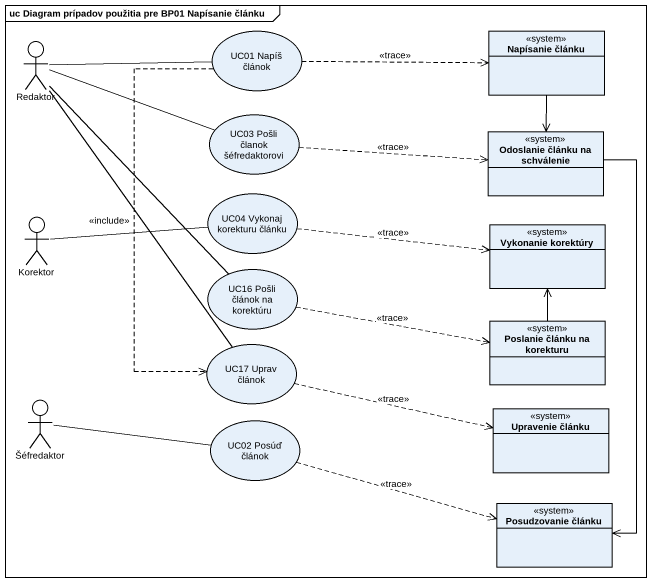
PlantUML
@startuml
mainframe uc Diagram prípadov použitia pre BP01 Napísanie článku
allowmixing
hide circle
hide empty members
actor Redaktor
usecase "UC01 Napíš článok" as UC01_Napíš_článok
class "Napísanie článku" as Napísanie_článku <<system>>
usecase "UC03 Pošli članok šéfredaktorovi" as UC03_Pošli_članok
class "Odoslanie článku na schválenie" as Odoslanie_článku_na <<system>>
usecase "UC04 Vykonaj korekturu článku" as UC04_Vykonaj_korekturu
actor Korektor
class "Vykonanie korektúry" as Vykonanie_korektúry <<system>>
usecase "UC16 Pošli článok na korektúru" as UC16_Pošli_článok_na
usecase "UC17 Uprav článok" as UC17_Uprav_článok
class "Poslanie článku na korekturu" as Poslanie_článku_na_korekturu <<system>>
actor Šéfredaktor
usecase "UC02 Posúď článok" as UC02_Posúď_článok
class "Upravenie článku" as Upravenie_článku <<system>>
class "Posudzovanie článku" as Posudzovanie_článku <<system>>
Redaktor -right- UC01_Napíš_článok
Redaktor -right- UC03_Pošli_članok
Redaktor -- UC16_Pošli_článok_na
Redaktor -- UC17_Uprav_článok
UC01_Napíš_článok .right.> Napísanie_článku : <<trace>>
UC01_Napíš_článok ..> UC17_Uprav_článok : <<include>>
Napísanie_článku --> Odoslanie_článku_na
UC03_Pošli_članok .right.> Odoslanie_článku_na : <<trace>>
Odoslanie_článku_na --> Posudzovanie_článku
UC04_Vykonaj_korekturu .right.> Vykonanie_korektúry : <<trace>>
Korektor -right- UC04_Vykonaj_korekturu
UC16_Pošli_článok_na .right.> Poslanie_článku_na_korekturu : <<trace>>
UC17_Uprav_článok .right.> Upravenie_článku : <<trace>>
Poslanie_článku_na_korekturu -up-> Vykonanie_korektúry
Šéfredaktor -right- UC02_Posúď_článok
UC02_Posúď_článok .right.> Posudzovanie_článku : <<trace>>
@enduml
